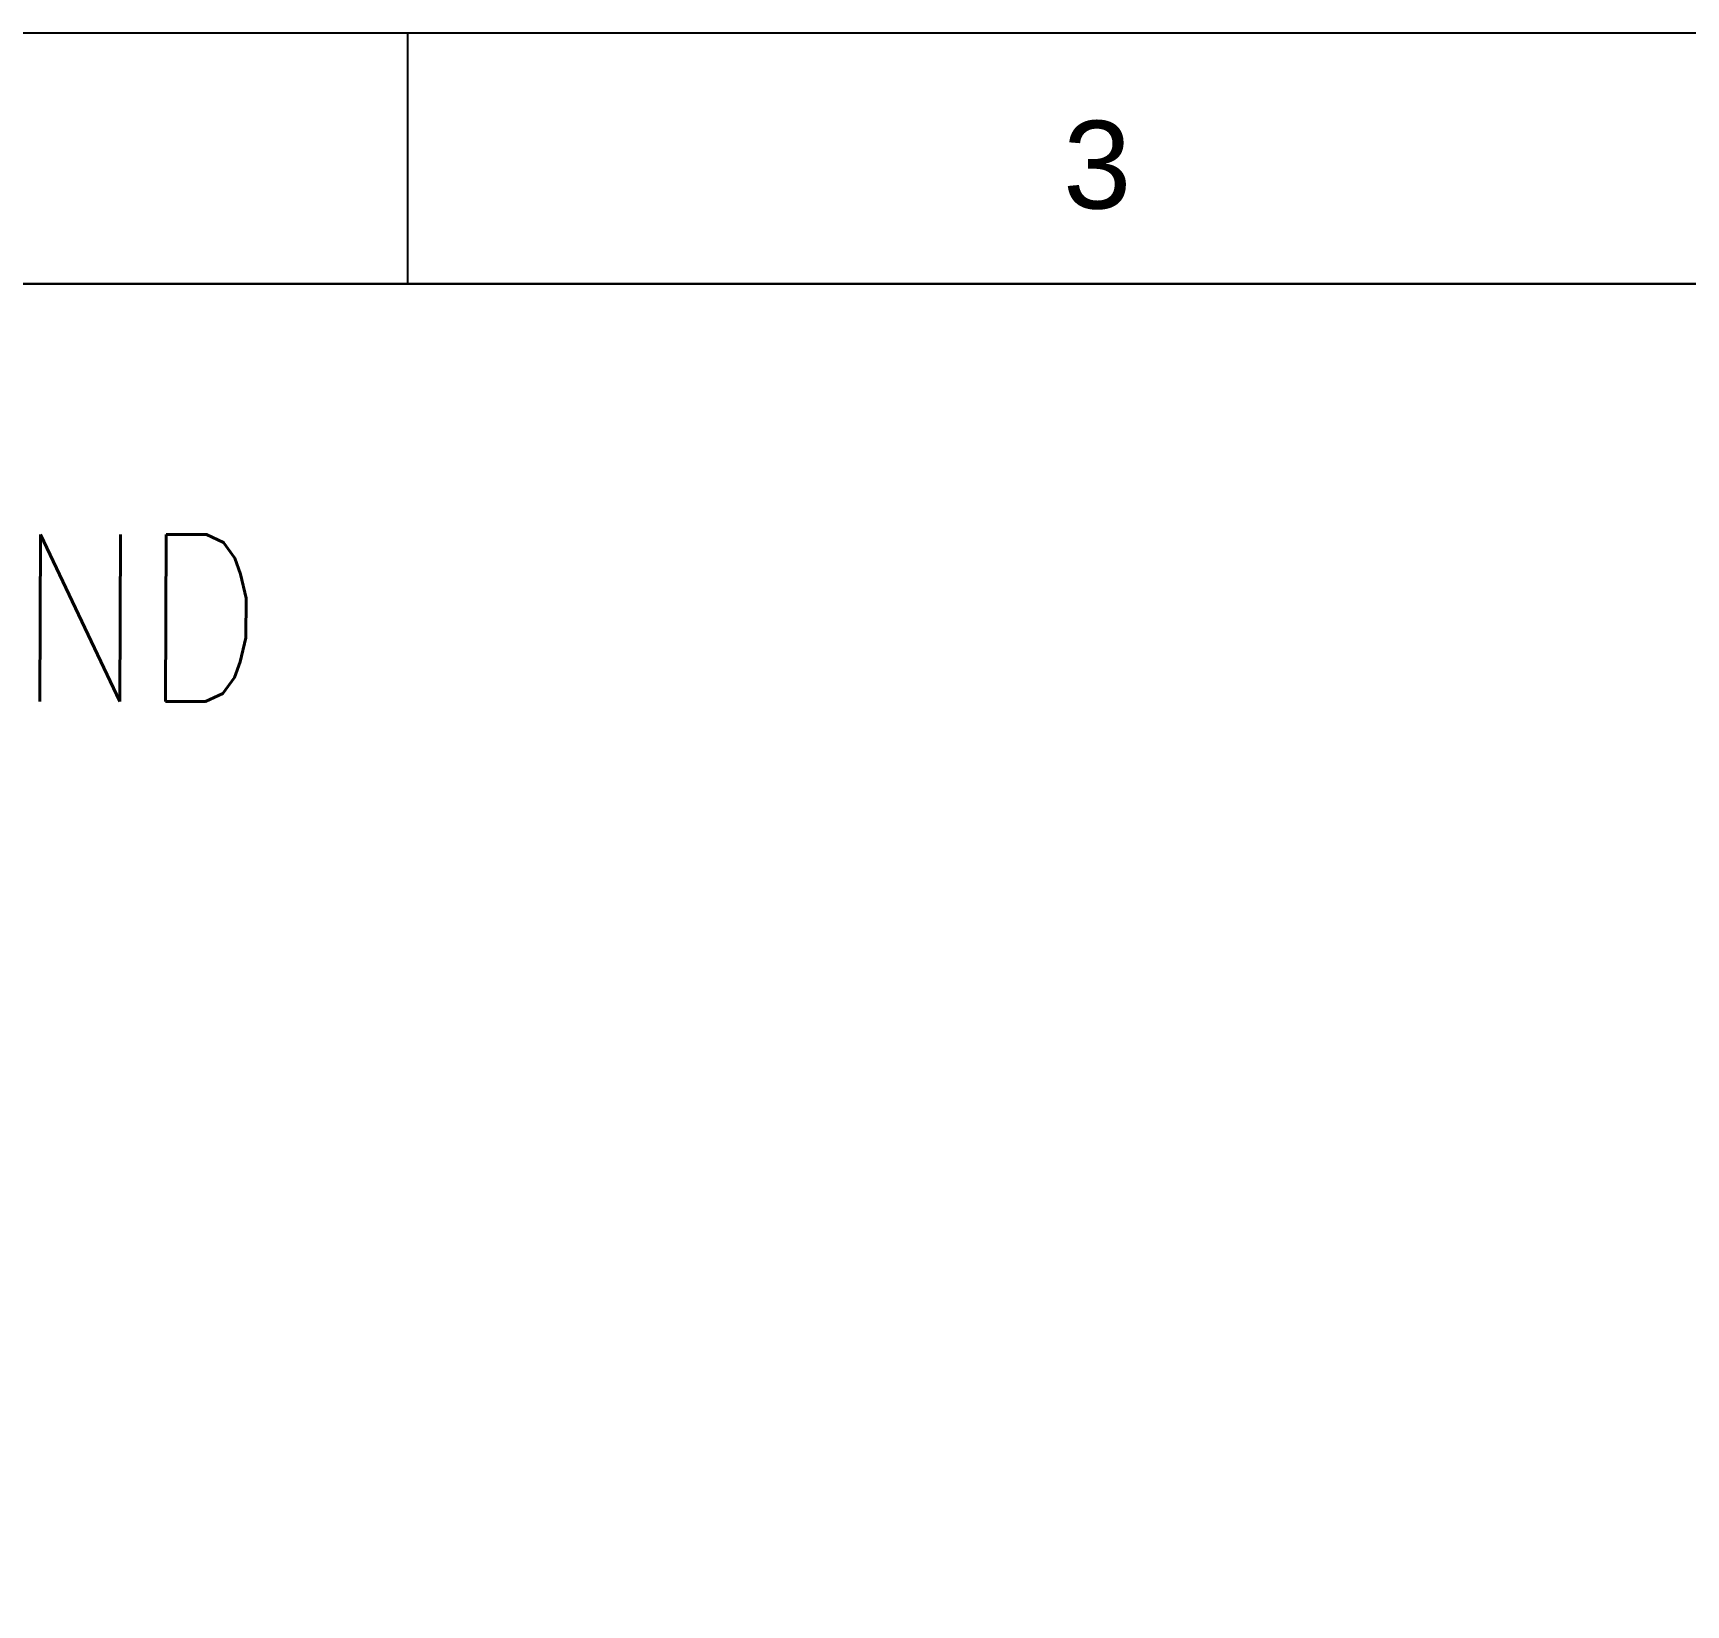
# Model space of a CAD drawing. Header units: inches. Extents: x -21163 to 11874, y -14995 to 6550.
# Drawn here: x -14027 to -9076, y 1842 to 6550 of the extents above; entities that cross this region are included whole.
import ezdxf
from ezdxf.enums import TextEntityAlignment as Align

# ---------------------------------------------------------------- set-up
doc = ezdxf.new("R2010")
doc.units = ezdxf.units.IN
doc.header["$MEASUREMENT"] = 0
doc.layers.add('BORDER', color=7, linetype='Continuous')
doc.layers.add('GRID_REF', color=7, linetype='Continuous')
doc.layers.add('mark', color=8, linetype='Continuous', lineweight=15)
doc.styles.get("Standard").update_dxf_attribs({"font": 'arial.ttf'})

msp = doc.modelspace()

# ---------------------------------------------------------------- linework, layer by layer
at = {"layer": 'BORDER'}
for points in [[(-21163.2, -14995.2), (11873.5, -14995.2), (11873.5, 6549.6), (-21163.2, 6549.6)], [(-20412.4, -12558.8), (11122.7, -12558.8), (11122.7, 5798.8), (-20412.4, 5798.8)]]:
    msp.add_lwpolyline(points, close=True, dxfattribs=at)
at = {"layer": 'GRID_REF'}
msp.add_line((-12904, 5798.8), (-12904, 6549.6), dxfattribs=at)
msp.add_lwpolyline([(-21163.2, 5798.8), (11873.5, 5798.8), (11873.5, 6549.6), (-21163.2, 6549.6)], close=True, dxfattribs=at)

# ---------------------------------------------------------------- texts
msp.add_text('3', height=262.8, dxfattribs=at).set_placement((-10839.2, 6024.1), align=Align.CENTER)
at = {"layer": 'mark', "linetype": 'Continuous', "ltscale": 100, "insert": (-17367.2, 5048), "char_height": 500, "width": 6038.242, "attachment_point": 1}
msp.add_mtext('{\\Fsimplex|c0;\\Q0.2618;\\W0.8;LEVEL GROUND}', dxfattribs=at)

doc.saveas('drawing.dxf')
